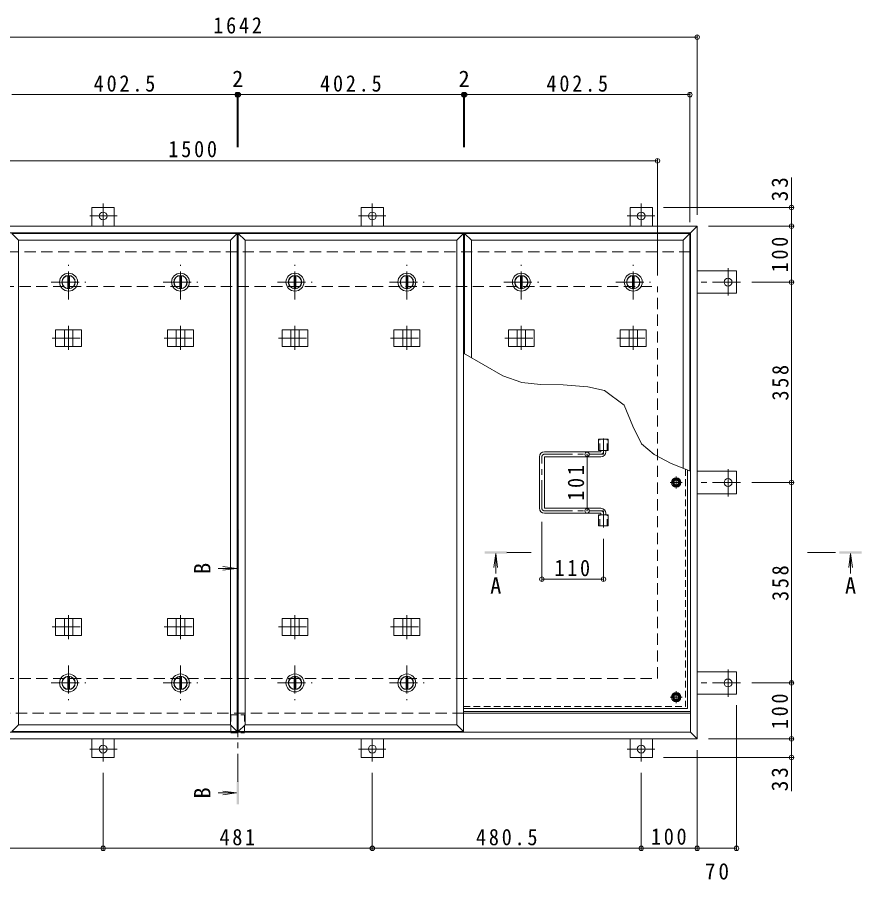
# Model space of a CAD drawing. Units: millimetres at full size, sheet at 1:10. Extents: x -2654 to 2738, y -1962 to 1769.
# Drawn here: x -1855 to -346, y -229 to 1312 of the extents above; entities that cross this region are included whole.
import ezdxf
from ezdxf.enums import TextEntityAlignment as Align

# ---------------------------------------------------------------- set-up
doc = ezdxf.new("R2010")
doc.units = ezdxf.units.MM
doc.header["$LTSCALE"] = 10
doc.header["$PDMODE"] = 32
doc.header["$PDSIZE"] = 8
for name, pattern in [('CHAIN1', [8, 5, -1, 1, -1]), ('DASHED1', [1.8, 1.2, -0.6]), ('DASHED2', [3, 2, -1])]:
    doc.linetypes.add(name, pattern=pattern)
for name, color, linetype, lineweight in [('0-1_躯体', 2, 'DASHED2', 9), ('0-2_仕上', 4, 'Continuous', 9), ('0-3_建具', 4, 'Continuous', 9), ('0-5_寸法', 7, 'Continuous', 9), ('0-6_ハッチ', 6, 'Continuous', 9), ('0-7_021', 5, 'Continuous', 5), ('0-A_061', 3, 'CHAIN1', 9), ('0-B_062', 2, 'Continuous', 9), ('0-C_084', 2, 'Continuous', 9), ('0-E_090', 3, 'Continuous', 9), ('0-F_092', 7, 'Continuous', 9)]:
    doc.layers.add(name, color=color, linetype=linetype, lineweight=lineweight)
doc.styles.add('ＭＳ ゴシック', font='')
doc.styles.get('ＭＳ ゴシック').set_extended_font_data('MS Gothic')

msp = doc.modelspace()

# ---------------------------------------------------------------- linework, layer by layer
at = {"layer": '0-1_躯体'}
for p, q in [((-652.35, 892.92), (-2270.35, 892.92)), ((-2211.35, 830.92), (-711.35, 830.92)), ((-711.35, 130.92), (-711.35, 830.92)), ((-2211.35, 130.92), (-711.35, 130.92)), ((-1057.85, 68.92), (-2270.35, 68.92))]:
    msp.add_line(p, q, dxfattribs=at)
at = {"layer": '0-1_躯体', "linetype": 'Continuous'}
msp.add_line((-652.35, 68.92), (-1057.85, 68.92), dxfattribs=at)
at = {"layer": '0-2_仕上'}
for p, q in [((-1462.35, 35.92), (-1462.35, 925.92)), ((-1460.35, 35.92), (-1460.35, 925.92)), ((-1057.85, 35.92), (-1057.85, 925.92)), ((-1055.85, 710.62), (-1055.85, 925.92)), ((-653.35, 501.69), (-653.35, 925.92)), ((-1852.85, 47.92), (-1852.85, 913.92)), ((-1474.35, 47.92), (-1474.35, 913.92)), ((-1448.35, 47.92), (-1448.35, 913.92)), ((-1069.85, 47.92), (-1069.85, 913.92)), ((-1043.85, 703.69), (-1043.85, 913.92)), ((-665.35, 506.34), (-665.35, 913.92)), ((-1000.24, 354.04), (-1003.5, 329.26)), ((-1000.24, 354.04), (-1000.24, 318.44)), ((-1000.24, 354.04), (-996.98, 329.26)), ((-366.29, 354.04), (-369.55, 329.26)), ((-366.29, 354.04), (-363.02, 329.26)), ((-366.29, 354.04), (-366.29, 318.44)), ((-1463.35, 327.46), (-1496.12, 327.46)), ((-1463.35, 327.46), (-1488.13, 330.73)), ((-1463.35, 327.46), (-1488.13, 324.2)), ((-1463.35, -73.71), (-1496.12, -73.71)), ((-1463.35, -73.71), (-1488.13, -70.45)), ((-1463.35, -73.71), (-1488.13, -76.97))]:
    msp.add_line(p, q, dxfattribs=at)
at = {"layer": '0-2_仕上', "color": 3}
for p, q in [((-816.5, 538.42), (-816.5, 558.42)), ((-816.5, 558.42), (-799.2, 558.42)), ((-799.2, 538.42), (-799.2, 558.42)), ((-816.5, 538.42), (-799.2, 538.42)), ((-816.5, 403.42), (-816.5, 423.42)), ((-816.5, 423.42), (-799.2, 423.42)), ((-799.2, 403.42), (-799.2, 423.42)), ((-816.5, 403.42), (-799.2, 403.42))]:
    msp.add_line(p, q, dxfattribs=at)
at = {"layer": '0-2_仕上', "color": 3, "linetype": 'DASHED1'}
for p, q in [((-814.2, 538.42), (-814.2, 558.42)), ((-801.5, 538.42), (-801.5, 558.42)), ((-814.2, 403.42), (-814.2, 423.42)), ((-801.5, 403.42), (-801.5, 423.42))]:
    msp.add_line(p, q, dxfattribs=at)
at = {"layer": '0-2_仕上', "linetype": 'CHAIN1'}
for p, q in [((-937.24, 356.04), (-980.24, 356.04)), ((-443.28, 356.04), (-386.29, 356.04)), ((-1461.35, -53.71), (-1461.35, 307.46))]:
    msp.add_line(p, q, dxfattribs=at)
at = {"layer": '0-2_仕上'}
for points in [[(-1474.35, 913.92), (-1462.35, 925.92), (-1864.85, 925.92)], [(-1474.35, 913.92), (-1852.85, 913.92), (-1864.85, 925.92)], [(-1069.85, 913.92), (-1057.85, 925.92), (-1460.35, 925.92)], [(-1069.85, 913.92), (-1448.35, 913.92), (-1460.35, 925.92)], [(-665.35, 913.92), (-653.35, 925.92), (-1055.85, 925.92)], [(-665.35, 913.92), (-1043.85, 913.92), (-1055.85, 925.92)], [(-1852.85, 47.92), (-1864.85, 35.92), (-1462.35, 35.92)], [(-1852.85, 47.92), (-1474.35, 47.92), (-1462.35, 35.92)], [(-1448.35, 47.92), (-1460.35, 35.92), (-1057.85, 35.92)], [(-1448.35, 47.92), (-1069.85, 47.92), (-1057.85, 35.92)]]:
    msp.add_lwpolyline(points, dxfattribs=at)
for points in [[(-1459.35, 397.46), (-1463.35, 397.46), (-1459.35, 307.46), (-1463.35, 307.46)], [(-1020.24, 354.04), (-1020.24, 358.04), (-980.24, 354.04), (-980.24, 358.04)], [(-386.29, 354.04), (-386.29, 358.04), (-346.29, 354.04), (-346.29, 358.04)], [(-1463.35, -93.71), (-1459.35, -93.71), (-1463.35, -53.71), (-1459.35, -53.71)]]:
    msp.add_solid(points, dxfattribs=at)
at = {"layer": '0-3_建具', "color": 2}
for p, q in [((-640.35, 938.92), (-2282.35, 938.92)), ((-652.35, 926.92), (-2270.35, 926.92)), ((-640.35, 938.92), (-652.35, 926.92)), ((-652.35, 34.92), (-652.35, 926.92)), ((-640.35, 22.92), (-640.35, 938.92)), ((-652.35, 68.92), (-1057.85, 68.92)), ((-652.35, 34.92), (-2270.35, 34.92)), ((-640.35, 22.92), (-652.35, 34.92)), ((-640.35, 22.92), (-2282.35, 22.92))]:
    msp.add_line(p, q, dxfattribs=at)
at = {"layer": '0-3_建具', "linetype": 'CHAIN1'}
for p, q in [((-1763.6, 761.04), (-1763.6, 717.8)), ((-1563.6, 761.04), (-1563.6, 717.8)), ((-1359.1, 761.04), (-1359.1, 717.8)), ((-1159.1, 761.04), (-1159.1, 717.8)), ((-954.6, 761.04), (-954.6, 717.8)), ((-754.6, 761.04), (-754.6, 717.8)), ((-1793.01, 738.92), (-1734.19, 738.92)), ((-1593.01, 738.92), (-1534.19, 738.92)), ((-1388.51, 738.92), (-1329.69, 738.92)), ((-1188.51, 738.92), (-1129.69, 738.92)), ((-984.01, 738.92), (-925.19, 738.92)), ((-784.01, 738.92), (-725.19, 738.92)), ((-1763.6, 200.81), (-1763.6, 244.04)), ((-1563.6, 200.81), (-1563.6, 244.04)), ((-1359.1, 200.81), (-1359.1, 244.04)), ((-1159.1, 200.81), (-1159.1, 244.04)), ((-1793.01, 222.92), (-1734.19, 222.92)), ((-1593.01, 222.92), (-1534.19, 222.92)), ((-1388.51, 222.92), (-1329.69, 222.92)), ((-1188.51, 222.92), (-1129.69, 222.92))]:
    msp.add_line(p, q, dxfattribs=at)
at = {"layer": '0-3_建具'}
for p, q in [((-1786.69, 753.92), (-1786.69, 723.92)), ((-1786.69, 753.92), (-1740.51, 753.92)), ((-1771.1, 753.92), (-1771.1, 723.92)), ((-1756.1, 753.92), (-1756.1, 723.92)), ((-1740.51, 753.92), (-1740.51, 723.92)), ((-1586.69, 753.92), (-1540.51, 753.92)), ((-1586.69, 753.92), (-1586.69, 723.92)), ((-1571.1, 753.92), (-1571.1, 723.92)), ((-1556.1, 753.92), (-1556.1, 723.92)), ((-1540.51, 753.92), (-1540.51, 723.92)), ((-1382.19, 753.92), (-1382.19, 723.92)), ((-1382.19, 753.92), (-1336.01, 753.92)), ((-1366.6, 753.92), (-1366.6, 723.92)), ((-1351.6, 753.92), (-1351.6, 723.92)), ((-1336.01, 753.92), (-1336.01, 723.92)), ((-1182.19, 753.92), (-1136.01, 753.92)), ((-1182.19, 753.92), (-1182.19, 723.92)), ((-1166.6, 753.92), (-1166.6, 723.92)), ((-1151.6, 753.92), (-1151.6, 723.92)), ((-1136.01, 753.92), (-1136.01, 723.92)), ((-977.69, 753.92), (-977.69, 723.92)), ((-977.69, 753.92), (-931.51, 753.92)), ((-962.1, 753.92), (-962.1, 723.92)), ((-947.1, 753.92), (-947.1, 723.92)), ((-931.51, 753.92), (-931.51, 723.92)), ((-777.69, 753.92), (-731.51, 753.92)), ((-777.69, 753.92), (-777.69, 723.92)), ((-762.1, 753.92), (-762.1, 723.92)), ((-747.1, 753.92), (-747.1, 723.92)), ((-731.51, 753.92), (-731.51, 723.92)), ((-1786.69, 723.92), (-1740.51, 723.92)), ((-1586.69, 723.92), (-1540.51, 723.92)), ((-1382.19, 723.92), (-1336.01, 723.92)), ((-1182.19, 723.92), (-1136.01, 723.92)), ((-977.69, 723.92), (-931.51, 723.92)), ((-777.69, 723.92), (-731.51, 723.92)), ((-1786.69, 237.92), (-1740.51, 237.92)), ((-1786.69, 207.92), (-1786.69, 237.92)), ((-1771.1, 207.92), (-1771.1, 237.92)), ((-1756.1, 207.92), (-1756.1, 237.92)), ((-1740.51, 207.92), (-1740.51, 237.92)), ((-1586.69, 237.92), (-1540.51, 237.92)), ((-1586.69, 207.92), (-1586.69, 237.92)), ((-1571.1, 207.92), (-1571.1, 237.92)), ((-1556.1, 207.92), (-1556.1, 237.92)), ((-1540.51, 207.92), (-1540.51, 237.92)), ((-1382.19, 237.92), (-1336.01, 237.92)), ((-1382.19, 207.92), (-1382.19, 237.92)), ((-1366.6, 207.92), (-1366.6, 237.92)), ((-1351.6, 207.92), (-1351.6, 237.92)), ((-1336.01, 207.92), (-1336.01, 237.92)), ((-1182.19, 237.92), (-1136.01, 237.92)), ((-1182.19, 207.92), (-1182.19, 237.92)), ((-1166.6, 207.92), (-1166.6, 237.92)), ((-1151.6, 207.92), (-1151.6, 237.92)), ((-1136.01, 207.92), (-1136.01, 237.92)), ((-1786.69, 207.92), (-1740.51, 207.92)), ((-1586.69, 207.92), (-1540.51, 207.92)), ((-1382.19, 207.92), (-1336.01, 207.92)), ((-1182.19, 207.92), (-1136.01, 207.92))]:
    msp.add_line(p, q, dxfattribs=at)
at = {"layer": '0-5_寸法'}
for p, q in [((-471.83, 972.12), (-471.83, 1025.88)), ((-987.71, 671.28), (-1057.85, 711.77)), ((-471.83, -10.28), (-471.83, -70.62))]:
    msp.add_line(p, q, dxfattribs=at)
for points in [[(-755.05, 581.79), (-770.86, 619.25), (-805.83, 645.47), (-835.79, 652.13), (-879.91, 655.46), (-920.29, 655.88), (-953.58, 659.62), (-987.71, 671.28)], [(-717.12, 531.1), (-739.69, 550.34), (-755.05, 581.79)], [(-652.35, 501.31), (-686.89, 514.68), (-717.12, 531.1)]]:
    msp.add_lwpolyline(points, dxfattribs=at)
at = {"layer": '0-5_寸法', "linetype": 'DASHED1'}
for points in [[(-1473.65, 65.72), (-1449.05, 65.72), (-1449.05, 33.72)], [(-1473.65, 65.72), (-1473.65, 33.72), (-1449.05, 33.72)]]:
    msp.add_lwpolyline(points, dxfattribs=at)
at = {"layer": '0-6_ハッチ', "linetype": 'CHAIN1'}
for p, q in [((-807.85, 559.8), (-807.85, 531.42)), ((-917.85, 434.93), (-917.85, 526.91)), ((-913.34, 531.42), (-807.85, 531.42)), ((-913.34, 430.42), (-807.85, 430.42)), ((-807.85, 400.54), (-807.85, 430.42))]:
    msp.add_line(p, q, dxfattribs=at)
at = {"layer": '0-6_ハッチ'}
for p, q in [((-922.35, 434.92), (-922.35, 526.92)), ((-813.35, 535.92), (-913.35, 535.92)), ((-913.35, 435.92), (-913.35, 525.92)), ((-912.35, 526.92), (-812.35, 526.92)), ((-812.35, 536.92), (-812.35, 538.42)), ((-803.35, 535.92), (-803.35, 538.42)), ((-912.35, 434.92), (-812.35, 434.92)), ((-813.35, 425.92), (-913.35, 425.92)), ((-812.35, 424.92), (-812.35, 423.42)), ((-803.35, 425.92), (-803.35, 423.42)), ((-1057.85, 71.92), (-652.35, 71.92)), ((-1057.85, 68.92), (-652.35, 68.92))]:
    msp.add_line(p, q, dxfattribs=at)
for centre, radius, start, end in [((-913.35, 526.92), 9, 90, 180), ((-912.35, 525.92), 1, 90, 180), ((-813.35, 536.92), 1, 270, 0), ((-812.35, 535.92), 9, 270, 0), ((-913.35, 434.92), 9, 180, 270), ((-912.35, 435.92), 1, 180, 270), ((-812.35, 425.92), 9, 0, 90), ((-813.35, 424.92), 1, 0, 90)]:
    msp.add_arc(centre, radius, start, end, dxfattribs=at)
at = {"layer": '0-6_ハッチ', "linetype": 'CHAIN1'}
for centre, radius, start, end in [((-913.34, 526.91), 4.51, 90, 180), ((-812.35, 535.92), 4.5, 270.29569, 0), ((-913.34, 434.93), 4.51, 180, 270), ((-812.35, 425.92), 4.5, 0, 89.70431)]:
    msp.add_arc(centre, radius, start, end, dxfattribs=at)
at = {"layer": '0-7_021'}
for centre, radius in [((-677.85, 480.92), 5), ((-677.85, 480.92), 4.19), ((-677.85, 97.42), 5), ((-677.85, 97.42), 4.19)]:
    msp.add_circle(centre, radius, dxfattribs=at)
at = {"layer": '0-A_061', "linetype": 'DASHED1'}
for p in [(-661.05, 504.68), (-1057.85, 80.62)]:
    msp.add_line(p, (-661.05, 80.62), dxfattribs=at)
at = {"layer": '0-A_061', "linetype": 'Continuous'}
for q in [(-657.85, 503.44), (-1057.85, 77.42)]:
    msp.add_line((-657.85, 77.42), q, dxfattribs=at)
at = {"layer": '0-A_061'}
for p, q in [((-667.17, 480.92), (-688.53, 480.92)), ((-677.85, 470.24), (-677.85, 491.6)), ((-677.85, 86.74), (-677.85, 108.1)), ((-667.17, 97.42), (-688.53, 97.42))]:
    msp.add_line(p, q, dxfattribs=at)
at = {"layer": '0-B_062'}
for p, q in [((-685.35, 480.92), (-681.6, 487.42)), ((-681.6, 487.42), (-674.1, 487.42)), ((-670.35, 480.92), (-674.1, 487.42)), ((-670.35, 480.92), (-674.1, 474.42)), ((-685.35, 97.42), (-681.6, 103.92)), ((-681.6, 103.92), (-674.1, 103.92)), ((-670.35, 97.42), (-674.1, 103.92)), ((-670.35, 97.42), (-674.1, 90.92))]:
    msp.add_line(p, q, dxfattribs=at)
for points in [[(-685.35, 480.92), (-681.6, 474.42), (-674.1, 474.42)], [(-685.35, 97.42), (-681.6, 90.92), (-674.1, 90.92)]]:
    msp.add_lwpolyline(points, dxfattribs=at)
for centre, radius in [((-677.85, 480.92), 8.5), ((-677.85, 480.92), 6.5), ((-677.85, 97.42), 8.5), ((-677.85, 97.42), 6.5)]:
    msp.add_circle(centre, radius, dxfattribs=at)
at = {"layer": '0-C_084', "linetype": 'CHAIN1'}
for p, q in [((-1763.6, 807.92), (-1763.6, 869.92)), ((-1563.6, 807.92), (-1563.6, 869.92)), ((-1359.1, 807.92), (-1359.1, 869.92)), ((-1159.1, 807.92), (-1159.1, 869.92)), ((-954.6, 807.92), (-954.6, 869.92)), ((-754.6, 807.92), (-754.6, 869.92)), ((-1794.6, 838.92), (-1732.6, 838.92)), ((-1594.6, 838.92), (-1532.6, 838.92)), ((-1390.1, 838.92), (-1328.1, 838.92)), ((-1190.1, 838.92), (-1128.1, 838.92)), ((-985.6, 838.92), (-923.6, 838.92)), ((-785.6, 838.92), (-723.6, 838.92)), ((-1763.6, 153.92), (-1763.6, 91.92)), ((-1563.6, 153.92), (-1563.6, 91.92)), ((-1359.1, 153.92), (-1359.1, 91.92)), ((-1159.1, 153.92), (-1159.1, 91.92)), ((-1794.6, 122.92), (-1732.6, 122.92)), ((-1594.6, 122.92), (-1532.6, 122.92)), ((-1390.1, 122.92), (-1328.1, 122.92)), ((-1190.1, 122.92), (-1128.1, 122.92))]:
    msp.add_line(p, q, dxfattribs=at)
at = {"layer": '0-C_084'}
for p, q in [((-1765.1, 850.33), (-1765.1, 827.52)), ((-1762.1, 850.33), (-1762.1, 827.52)), ((-1565.1, 850.33), (-1565.1, 827.52)), ((-1562.1, 850.33), (-1562.1, 827.52)), ((-1360.6, 850.33), (-1360.6, 827.52)), ((-1357.6, 850.33), (-1357.6, 827.52)), ((-1160.6, 850.33), (-1160.6, 827.52)), ((-1157.6, 850.33), (-1157.6, 827.52)), ((-956.1, 850.33), (-956.1, 827.52)), ((-953.1, 850.33), (-953.1, 827.52)), ((-756.1, 850.33), (-756.1, 827.52)), ((-753.1, 850.33), (-753.1, 827.52)), ((-1765.1, 111.52), (-1765.1, 134.33)), ((-1762.1, 111.52), (-1762.1, 134.33)), ((-1565.1, 111.52), (-1565.1, 134.33)), ((-1562.1, 111.52), (-1562.1, 134.33)), ((-1360.6, 111.52), (-1360.6, 134.33)), ((-1357.6, 111.52), (-1357.6, 134.33)), ((-1160.6, 111.52), (-1160.6, 134.33)), ((-1157.6, 111.52), (-1157.6, 134.33))]:
    msp.add_line(p, q, dxfattribs=at)
for centre, radius in [((-1763.6, 838.92), 16), ((-1763.6, 838.92), 12), ((-1763.6, 838.92), 11.5), ((-1563.6, 838.92), 16), ((-1563.6, 838.92), 12), ((-1563.6, 838.92), 11.5), ((-1359.1, 838.92), 16), ((-1359.1, 838.92), 12), ((-1359.1, 838.92), 11.5), ((-1159.1, 838.92), 16), ((-1159.1, 838.92), 12), ((-1159.1, 838.92), 11.5), ((-954.6, 838.92), 16), ((-954.6, 838.92), 12), ((-954.6, 838.92), 11.5), ((-754.6, 838.92), 16), ((-754.6, 838.92), 12), ((-754.6, 838.92), 11.5), ((-1763.6, 122.92), 16), ((-1563.6, 122.92), 16), ((-1359.1, 122.92), 16), ((-1159.1, 122.92), 16), ((-1763.6, 122.92), 12), ((-1763.6, 122.92), 11.5), ((-1563.6, 122.92), 12), ((-1563.6, 122.92), 11.5), ((-1359.1, 122.92), 12), ((-1359.1, 122.92), 11.5), ((-1159.1, 122.92), 12), ((-1159.1, 122.92), 11.5)]:
    msp.add_circle(centre, radius, dxfattribs=at)
at = {"layer": '0-E_090'}
for p, q in [((-1681.85, 972.12), (-1721.85, 972.12)), ((-1721.85, 938.92), (-1721.85, 972.12)), ((-1681.85, 938.92), (-1681.85, 972.12)), ((-1240.85, 938.92), (-1240.85, 972.12)), ((-1240.85, 972.12), (-1200.85, 972.12)), ((-1200.85, 938.92), (-1200.85, 972.12)), ((-760.35, 972.12), (-720.35, 972.12)), ((-760.35, 938.92), (-760.35, 972.12)), ((-720.35, 938.92), (-720.35, 972.12)), ((-640.35, 858.92), (-570.15, 858.92)), ((-570.15, 858.92), (-570.15, 818.92)), ((-640.35, 818.92), (-570.15, 818.92)), ((-640.35, 500.92), (-570.15, 500.92)), ((-570.15, 460.92), (-570.15, 500.92)), ((-640.35, 460.92), (-570.15, 460.92)), ((-640.35, 142.92), (-570.15, 142.92)), ((-570.15, 102.92), (-570.15, 142.92)), ((-640.35, 102.92), (-570.15, 102.92)), ((-1721.85, 22.92), (-1721.85, -10.28)), ((-1681.85, 22.92), (-1681.85, -10.28)), ((-1240.85, 22.92), (-1240.85, -10.28)), ((-1200.85, 22.92), (-1200.85, -10.28)), ((-760.35, 22.92), (-760.35, -10.28)), ((-720.35, 22.92), (-720.35, -10.28)), ((-1681.85, -10.28), (-1721.85, -10.28)), ((-1240.85, -10.28), (-1200.85, -10.28)), ((-760.35, -10.28), (-720.35, -10.28))]:
    msp.add_line(p, q, dxfattribs=at)
at = {"layer": '0-E_090', "linetype": 'CHAIN1'}
for p, q in [((-1701.85, 979.28), (-1701.85, 939.12)), ((-1220.85, 979.28), (-1220.85, 939.12)), ((-740.35, 979.28), (-740.35, 939.12)), ((-1677.01, 957.12), (-1725.9, 957.12)), ((-1245.69, 957.12), (-1196.8, 957.12)), ((-765.19, 957.12), (-716.3, 957.12)), ((-585.15, 863.76), (-585.15, 814.88)), ((-562.99, 838.92), (-640.35, 838.92)), ((-585.15, 456.08), (-585.15, 504.97)), ((-562.99, 480.92), (-640.35, 480.92)), ((-585.15, 98.08), (-585.15, 146.97)), ((-562.99, 122.92), (-640.35, 122.92)), ((-1701.85, -17.43), (-1701.85, 22.72)), ((-1220.85, -17.43), (-1220.85, 22.72)), ((-740.35, -17.43), (-740.35, 22.72)), ((-1677.01, 4.72), (-1725.89, 4.72)), ((-1245.69, 4.72), (-1196.8, 4.72)), ((-765.19, 4.72), (-716.3, 4.72))]:
    msp.add_line(p, q, dxfattribs=at)
at = {"layer": '0-E_090'}
for centre in [(-1701.85, 957.12), (-1220.85, 957.12), (-740.35, 957.12), (-585.15, 838.92), (-585.15, 480.92), (-585.15, 122.92), (-1701.85, 4.72), (-1220.85, 4.72), (-740.35, 4.72)]:
    msp.add_circle(centre, 7, dxfattribs=at)
at = {"layer": '0-F_092'}
for p, q in [((-640.35, 1279.64), (-640.35, 958.92)), ((-2282.35, 1276.64), (-640.35, 1276.64)), ((-1864.85, 1173.84), (-1462.35, 1173.84)), ((-1462.35, 1176.84), (-1462.35, 1080.07)), ((-1462.35, 1173.84), (-1460.35, 1173.84)), ((-1460.35, 1176.84), (-1460.35, 1080.07)), ((-1460.35, 1173.84), (-1057.85, 1173.84)), ((-1057.85, 1176.84), (-1057.85, 1080.07)), ((-1057.85, 1173.84), (-1055.85, 1173.84)), ((-1055.85, 1176.84), (-1055.85, 1080.07)), ((-1055.85, 1173.84), (-653.35, 1173.84)), ((-653.35, 1176.84), (-653.35, 945.92)), ((-2211.35, 1055.64), (-711.35, 1055.64)), ((-711.35, 1058.64), (-711.35, 850.92)), ((-468.83, 972.12), (-700.35, 972.12)), ((-471.83, 938.92), (-471.83, 972.12)), ((-468.83, 938.92), (-620.35, 938.92)), ((-471.83, 938.92), (-471.83, 838.92)), ((-468.83, 838.92), (-542.99, 838.92)), ((-471.83, 480.92), (-471.83, 838.92)), ((-837.12, 430.42), (-837.12, 531.42)), ((-468.83, 480.92), (-542.99, 480.92)), ((-471.83, 122.92), (-471.83, 480.92)), ((-917.85, 305.27), (-917.85, 410.42)), ((-807.85, 305.27), (-807.85, 380.54)), ((-807.85, 308.27), (-917.85, 308.27)), ((-468.83, 122.92), (-542.99, 122.92)), ((-471.83, 122.92), (-471.83, 22.92)), ((-570.15, -175.53), (-570.15, 82.92)), ((-468.83, 22.92), (-620.35, 22.92)), ((-471.83, 22.92), (-471.83, -10.28)), ((-640.35, -175.53), (-640.35, 2.92)), ((-468.83, -10.28), (-700.35, -10.28)), ((-1701.85, -175.53), (-1701.85, -37.43)), ((-1220.85, -175.53), (-1220.85, -37.43)), ((-740.35, -175.53), (-740.35, -37.43)), ((-2182.35, -172.53), (-1701.85, -172.53)), ((-1701.85, -172.53), (-1220.85, -172.53)), ((-1220.85, -172.53), (-740.35, -172.53)), ((-740.35, -172.53), (-640.35, -172.53)), ((-640.35, -172.53), (-570.15, -172.53))]:
    msp.add_line(p, q, dxfattribs=at)
for p in [(-640.35, 1276.64), (-1462.35, 1173.84), (-1460.35, 1173.84), (-1057.85, 1173.84), (-1055.85, 1173.84), (-653.35, 1173.84), (-711.35, 1055.64), (-471.83, 972.12), (-471.83, 938.92), (-471.83, 838.92), (-837.12, 531.42), (-471.83, 480.92), (-837.12, 430.42), (-917.85, 308.27), (-807.85, 308.27), (-471.83, 122.92), (-471.83, 22.92), (-471.83, -10.28), (-1701.85, -172.53), (-1220.85, -172.53), (-740.35, -172.53), (-640.35, -172.53), (-570.15, -172.53)]:
    msp.add_point(p, dxfattribs=at)

# ---------------------------------------------------------------- texts
at = {"layer": '0-5_寸法', "color": 2, "style": 'ＭＳ ゴシック'}
for p in [(-1501.21, 317.46), (-1501.21, -83.71)]:
    msp.add_text('B', height=29.33, rotation=90, dxfattribs=at).set_placement(p, align=Align.BOTTOM_LEFT)
for p in [(-1010.24, 273.34), (-376.29, 273.34)]:
    msp.add_text('A', height=29.33, dxfattribs=at).set_placement(p, align=Align.BOTTOM_LEFT)
at = {"layer": '0-F_092', "color": 2, "style": 'ＭＳ ゴシック'}
for p in [(-1471.35, 1178.84), (-1066.85, 1178.84)]:
    msp.add_text('2', height=29.33, dxfattribs=at).set_placement(p, align=Align.BOTTOM_LEFT)
at = {"layer": '0-F_092', "color": 2, "char_height": 29.33, "attachment_point": 7, "style": 'ＭＳ ゴシック'}
for s, insert in [('\\T1.28;\\W0.9;1642', (-1505.1, 1282.64)), ('\\T1.28;\\W0.9;402.5', (-1718.6, 1178.84)), ('\\T1.28;\\W0.9;402.5', (-1314.1, 1178.84)), ('\\T1.28;\\W0.9;402.5', (-909.6, 1178.84)), ('\\T1.28;\\W0.9;1500', (-1585.33, 1061.64)), ('\\T1.27;\\W0.9;110', (-895.35, 313.27)), ('\\T1.27;\\W0.9;481', (-1493.85, -167.53)), ('\\T1.28;\\W0.9;480.5', (-1035.6, -167.53)), ('\\T1.27;\\W0.9;100', (-722.85, -166.53)), ('\\T1.27;\\W0.95;70', (-626.5, -228.71))]:
    msp.add_mtext(s, dxfattribs=dict(at, insert=insert))
at = {"layer": '0-F_092', "color": 2, "char_height": 29.33, "attachment_point": 7, "rotation": 90, "style": 'ＭＳ ゴシック'}
for s, insert in [('\\T1.27;\\W0.95;33', (-477.83, 983.38)), ('\\T1.27;\\W0.9;100', (-477.83, 856.42)), ('\\T1.27;\\W0.9;358', (-476.83, 627.42)), ('\\T1.27;\\W0.9;101', (-842.12, 448.42)), ('\\T1.27;\\W0.9;358', (-476.83, 269.42)), ('\\T1.27;\\W0.9;100', (-477.83, 40.42)), ('\\T1.27;\\W0.95;33', (-477.83, -70.62))]:
    msp.add_mtext(s, dxfattribs=dict(at, insert=insert))

doc.saveas('drawing.dxf')
